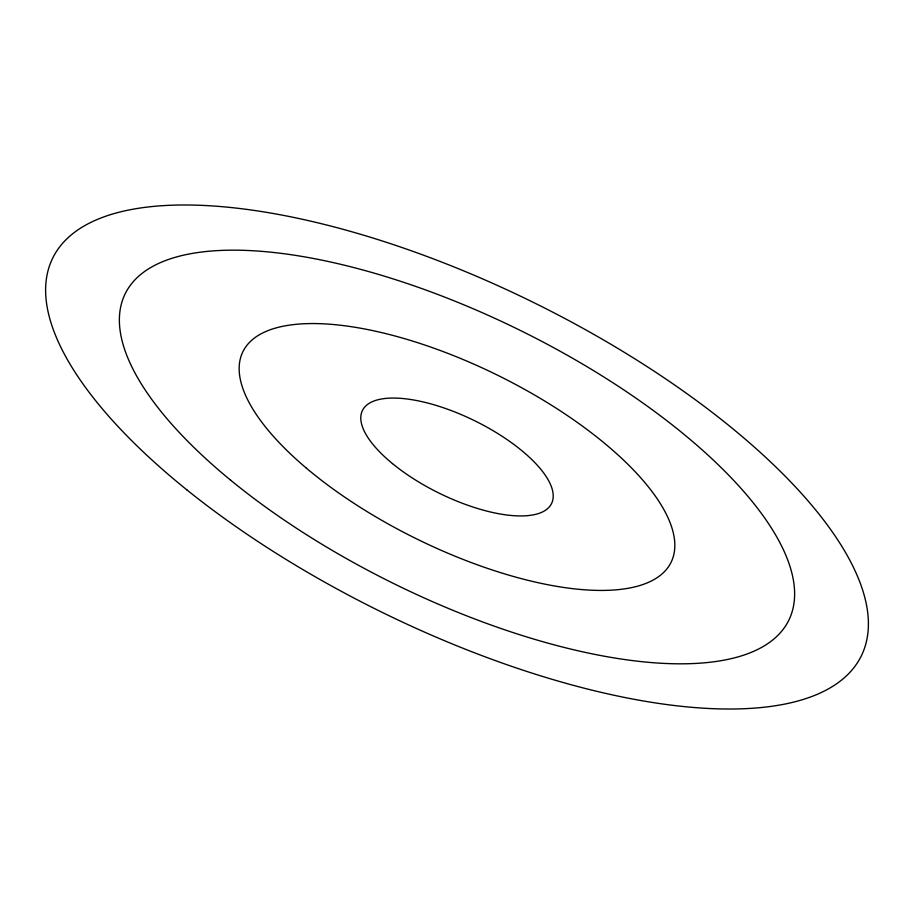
<?xml version="1.0" encoding="UTF-8"?>
<svg xmlns="http://www.w3.org/2000/svg" width="914" height="914" viewBox="0 0 914 914"><rect width="100%" height="100%" fill="white"/><g stroke="black" fill="none" stroke-linecap="round" stroke-linejoin="round"><path stroke-width="1.37" d="M186.993 489.973A450.591 172.438 26.2 0 0 860.817 656.892A450.591 172.438 26.2 0 0 323.19 224.136A450.591 172.438 26.2 0 0 186.993 489.973M305.767 467.625A238.577 91.297 26.2 0 0 668.385 566.874A238.577 91.297 26.2 0 0 396.847 336.489A238.577 91.297 26.2 0 0 305.767 467.625M392.46 463.581A105.384 40.33 26.2 0 0 551.073 504.437A105.384 40.33 26.2 0 0 427.466 402.983A105.384 40.33 26.2 0 0 392.46 463.581M230.545 480.101A369.782 141.51 26.2 0 0 787.091 623.439A369.782 141.51 26.2 0 0 353.352 267.448A369.782 141.51 26.2 0 0 230.545 480.101"/></g></svg>
